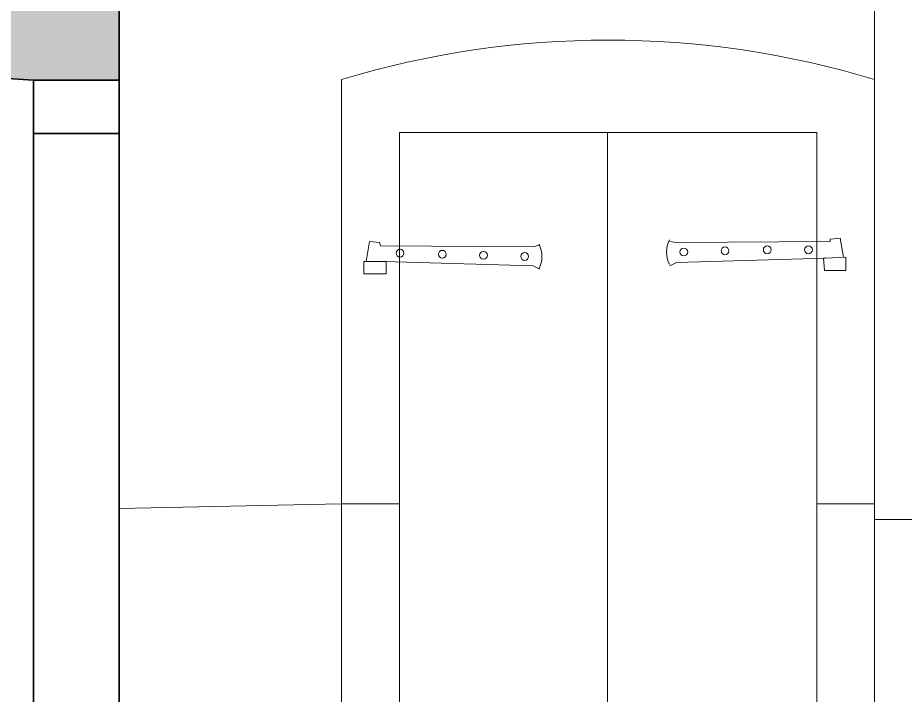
# Model space of a CAD drawing. Header units: millimetres. Extents: x 522330 to 539110, y -796875 to -790495.
# Drawn here: x 527682 to 530216, y -794940 to -793005 of the extents above; entities that cross this region are included whole.
import ezdxf

# ---------------------------------------------------------------- set-up
doc = ezdxf.new("R2010")
doc.units = ezdxf.units.MM
doc.layers.add('A-ALV-___-___-EXI', color=250, linetype='Continuous', lineweight=35)
doc.layers.add('A-POR-___-___-EXI', color=250, linetype='Continuous', lineweight=25)

msp = doc.modelspace()

# ---------------------------------------------------------------- hatches: boundary and pattern name
at = {"layer": 'A-ALV-___-___-EXI'}
h = msp.add_hatch(color=11, dxfattribs=at)
h.paths.add_polyline_path([(536442.5, -795696.4), (536884.2, -795696.4), (536884.2, -794733.6), (536690.3, -794733.6), (536442.5, -794743.1), (536442.5, -795693.3)])
h.paths.add_polyline_path([(523051.7, -795674.2), (523493.4, -795674.2), (523477.5, -794733.6), (523258.2, -794679.6), (523051.7, -794679.6), (523051.7, -794983.5)])
h.paths.add_polyline_path([(523255.1, -793246.4), (523477.5, -793233.7), (523477.5, -792595), (523407.6, -792595), (523408.1, -792553.7), (523477.5, -792553.7), (523477.5, -792452), (523413.9, -792452), (523413.9, -792401.2), (523477.5, -792401.2), (523477.5, -790621.7), (523042.2, -790621.7), (523048.5, -793246.4)])
h.paths.add_polyline_path([(536687.2, -793230.6), (536884.2, -793230.6), (536861.9, -790618.5), (536480.6, -790618.5), (536480.6, -792401.2), (536560.1, -792401.2), (536560.1, -792452), (536455.2, -792452), (536455.2, -792553.7), (536556.9, -792553.7), (536556.9, -792595), (536442.5, -792595), (536442.5, -793122.5), (536684, -793132)])
h.paths.add_polyline_path([(531977.8, -793192.4), (532213, -793192.4), (532422.7, -793176.5), (532422.7, -792595), (532324.2, -792595), (532324.9, -792553.7), (532394.1, -792553.7), (532394.1, -792452), (532327.4, -792452), (532327.5, -792401.2), (532394.1, -792401.2), (532394.1, -790643.9), (531984.2, -790643.9), (531979.5, -792538.7)])
h.paths.add_polyline_path([(527970.8, -793182.9), (527970.8, -792595), (527865.9, -792595), (527865.9, -792553.7), (527869.1, -792553.7), (527869.1, -792404.4), (527935.8, -792404.4), (527929.4, -790643.9), (527548.1, -790643.9), (527532.2, -792401.2), (527593.2, -792401.2), (527592.6, -792452), (527541.8, -792452), (527541.8, -792553.7), (527602.1, -792553.7), (527602.1, -792595), (527532.2, -792595), (527532.2, -793170.2), (527726.1, -793182.9)])

# ---------------------------------------------------------------- linework, layer by layer
at = {"layer": 'A-ALV-___-___-EXI', "color": 251, "lineweight": 9}
msp.add_line((530128.4, -794438.1), (530980, -794438.1), dxfattribs=at)
at = {"layer": 'A-ALV-___-___-EXI'}
msp.add_lwpolyline([(527532.2, -792595), (527532.2, -793170.2), (527726.1, -793182.9), (527970.8, -793182.9), (527970.8, -792595), (527865.9, -792595), (527865.9, -792553.7), (527869.1, -792553.7), (527869.1, -792404.4), (527935.8, -792404.4), (527929.4, -790643.9), (527548.1, -790643.9), (527532.2, -792401.2)], dxfattribs=at)
at = {"layer": 'A-ALV-___-___-EXI', "color": 38, "lineweight": 15, "flags": 128}
msp.add_lwpolyline([(530980, -794438.1), (530128.4, -794438.1), (530128.4, -792595), (530999.1, -792595), (530983.2, -793503.8), (530865.6, -793500.7), (530875.2, -794279.2), (530980, -794282.4)], close=True, dxfattribs=at)
at = {"layer": 'A-ALV-___-___-EXI', "color": 251, "lineweight": 9, "flags": 128}
msp.add_lwpolyline([(527970.8, -794406.3), (528606.3, -794393.6), (528771.5, -794393.6)], dxfattribs=at)
at = {"layer": 'A-POR-___-___-EXI', "color": 18, "lineweight": 9}
for p, q in [((530128.4, -793182.9), (530128.4, -795696.4)), ((529365.8, -793332.2), (529365.8, -795696.4))]:
    msp.add_line(p, q, dxfattribs=at)
at = {"layer": 'A-POR-___-___-EXI', "color": 28, "lineweight": 35}
for p, q in [((527726.1, -793335.4), (527726.1, -795696.4)), ((527970.8, -793335.4), (527970.8, -795696.4))]:
    msp.add_line(p, q, dxfattribs=at)
at = {"layer": 'A-POR-___-___-EXI', "color": 251, "lineweight": 9}
msp.add_line((529963.2, -794393.6), (530128.4, -794393.6), dxfattribs=at)
at = {"layer": 'A-POR-___-___-EXI', "color": 28, "lineweight": 35, "flags": 128}
msp.add_lwpolyline([(527970.8, -793182.9), (527970.8, -793335.4), (527726.1, -793335.4), (527726.1, -793182.9)], dxfattribs=at)
at = {"layer": 'A-POR-___-___-EXI', "color": 18, "lineweight": 9, "flags": 128}
for points in [[(528771.5, -795696.4), (528771.5, -793332.2), (529963.2, -793332.2), (529963.2, -795696.4)], [(529543.7, -793643.7), (529562.8, -793646.8), (530001.3, -793643.7), (530001.3, -793637.3), (530029.9, -793634.1), (530039.4, -793688.1)], [(529171.9, -793653.2), (529152.9, -793659.5), (528717.5, -793656.4), (528714.3, -793646.8), (528685.7, -793643.7), (528676.2, -793700.9)], [(529988.6, -793691.3), (529982.2, -793691.3), (529985.4, -793726.3), (530045.8, -793726.3), (530045.8, -793688.1), (529988.6, -793691.3), (529562.8, -793704), (529543.7, -793713.6)], [(528727, -793700.9), (528733.4, -793700.9), (528733.4, -793735.8), (528669.8, -793735.8), (528669.8, -793700.9), (528727, -793700.9), (529152.9, -793713.6), (529171.9, -793723.1)]]:
    msp.add_lwpolyline(points, dxfattribs=at)
msp.add_lwpolyline([(529152.9, -793332.2), (528854.2, -793332.2)], close=True, dxfattribs=at)
at = {"layer": 'A-POR-___-___-EXI', "color": 18, "lineweight": 9}
for points, knots in [([(530128.1, -793181.2), (529632, -793030.9), (529102.5, -793030.9), (528606.4, -793181.3), (528606.4, -794019.7), (528606.4, -794858.1), (528606.4, -795696.4)], [0, 0, 0, 0, 1, 1, 1, 2, 2, 2, 2]), ([(529594.6, -793673.8), (529594.6, -793667.7), (529589.6, -793662.7), (529583.4, -793662.7), (529577.3, -793662.7), (529572.3, -793667.7), (529572.3, -793673.8), (529572.3, -793680), (529577.3, -793685), (529583.4, -793685), (529589.6, -793685), (529594.6, -793680), (529594.6, -793673.8)], [0, 0, 0, 0, 1, 1, 1, 2, 2, 2, 3, 3, 3, 4, 4, 4, 4]), ([(529712.1, -793670.7), (529712.1, -793664.5), (529707.2, -793659.5), (529701, -793659.5), (529694.9, -793659.5), (529689.9, -793664.5), (529689.9, -793670.7), (529689.9, -793676.8), (529694.9, -793681.8), (529701, -793681.8), (529707.2, -793681.8), (529712.1, -793676.8), (529712.1, -793670.7)], [0, 0, 0, 0, 1, 1, 1, 2, 2, 2, 3, 3, 3, 4, 4, 4, 4]), ([(529832.9, -793667.5), (529832.9, -793661.3), (529827.9, -793656.4), (529821.8, -793656.4), (529815.6, -793656.4), (529810.6, -793661.3), (529810.6, -793667.5), (529810.6, -793673.6), (529815.6, -793678.6), (529821.8, -793678.6), (529827.9, -793678.6), (529832.9, -793673.6), (529832.9, -793667.5)], [0, 0, 0, 0, 1, 1, 1, 2, 2, 2, 3, 3, 3, 4, 4, 4, 4]), ([(529950.5, -793667.5), (529950.5, -793661.3), (529945.5, -793656.4), (529939.3, -793656.4), (529933.2, -793656.4), (529928.2, -793661.3), (529928.2, -793667.5), (529928.2, -793673.6), (529933.2, -793678.6), (529939.3, -793678.6), (529945.5, -793678.6), (529950.5, -793673.6), (529950.5, -793667.5)], [0, 0, 0, 0, 1, 1, 1, 2, 2, 2, 3, 3, 3, 4, 4, 4, 4]), ([(528762, -793677), (528762, -793683.2), (528767, -793688.1), (528773.1, -793688.1), (528779.3, -793688.1), (528784.2, -793683.2), (528784.2, -793677), (528784.2, -793670.9), (528779.3, -793665.9), (528773.1, -793665.9), (528767, -793665.9), (528762, -793670.9), (528762, -793677)], [0, 0, 0, 0, 1, 1, 1, 2, 2, 2, 3, 3, 3, 4, 4, 4, 4]), ([(528882.8, -793680.2), (528882.8, -793686.3), (528887.7, -793691.3), (528893.9, -793691.3), (528900, -793691.3), (528905, -793686.3), (528905, -793680.2), (528905, -793674.1), (528900, -793669.1), (528893.9, -793669.1), (528887.7, -793669.1), (528882.8, -793674.1), (528882.8, -793680.2)], [0, 0, 0, 0, 1, 1, 1, 2, 2, 2, 3, 3, 3, 4, 4, 4, 4]), ([(529000.3, -793683.4), (529000.3, -793689.5), (529005.3, -793694.5), (529011.5, -793694.5), (529017.6, -793694.5), (529022.6, -793689.5), (529022.6, -793683.4), (529022.6, -793677.2), (529017.6, -793672.3), (529011.5, -793672.3), (529005.3, -793672.3), (529000.3, -793677.2), (529000.3, -793683.4)], [0, 0, 0, 0, 1, 1, 1, 2, 2, 2, 3, 3, 3, 4, 4, 4, 4]), ([(529117.9, -793686.6), (529117.9, -793692.7), (529122.9, -793697.7), (529129, -793697.7), (529135.2, -793697.7), (529140.1, -793692.7), (529140.1, -793686.6), (529140.1, -793680.4), (529135.2, -793675.4), (529129, -793675.4), (529122.9, -793675.4), (529117.9, -793680.4), (529117.9, -793686.6)], [0, 0, 0, 0, 1, 1, 1, 2, 2, 2, 3, 3, 3, 4, 4, 4, 4])]:
    msp.add_open_spline(points, degree=3, knots=knots, dxfattribs=at)
for points in [[(529169.8, -793721.9), (529181, -793699.9), (529181.1, -793673.8), (529170.1, -793651.7)], [(529542.4, -793639), (529531.3, -793661.1), (529531.5, -793687.2), (529542.7, -793709.2)]]:
    msp.add_open_spline(points, degree=3, dxfattribs=at)

doc.saveas('drawing.dxf')
